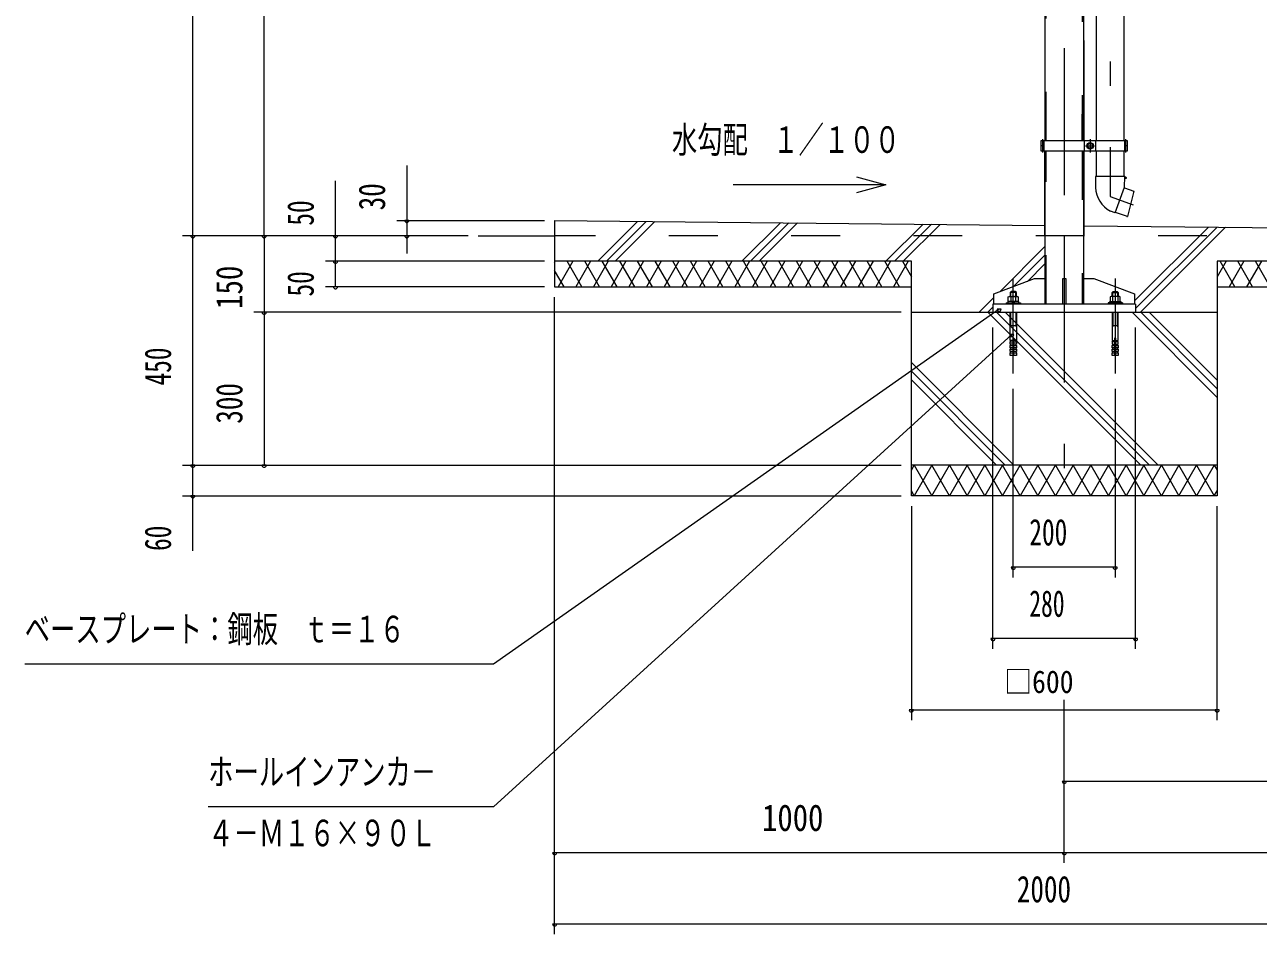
# Model space of a CAD drawing. Units: millimetres, scale not verified, with parts at other scales. Extents: x -25778 to 25782, y -10500 to 10500.
# Drawn here: x 13720 to 19772, y -2830 to 1630 of the extents above; entities that cross this region are included whole.
import ezdxf
from ezdxf.enums import TextEntityAlignment as Align

# ---------------------------------------------------------------- set-up
doc = ezdxf.new("R2010")
doc.units = ezdxf.units.MM
doc.header["$LTSCALE"] = 60
doc.linetypes.add('USER2', pattern=[10, 4, -6])
doc.linetypes.add('USER3', pattern=[24, 12, -5, 2, -5])
for name, color, linetype, lineweight in [('0-6_2-0BOLD', 7, 'Continuous', 18), ('0-7_2-1HIDDEN', 3, 'USER2', 18), ('0-8_2-2CENTER', 3, 'USER3', 18), ('0-9_2-4THIN', 4, 'Continuous', 18), ('0-A_2-5DIM', 3, 'Continuous', 18), ('0-B_2-6HATCH', 2, 'Continuous', 18)]:
    doc.layers.add(name, color=color, linetype=linetype, lineweight=lineweight)
doc.styles.add('ＭＳ ゴシック', font='')
doc.styles.get('ＭＳ ゴシック').set_extended_font_data('MS Gothic')

msp = doc.modelspace()

# ---------------------------------------------------------------- linework, layer by layer
at = {"layer": '0-6_2-0BOLD'}
for p, q in [((18724.82, 3683.65), (18724.82, 1060.87)), ((18915.57, 1060.87), (18915.57, 3683.65)), ((18977.7, 1060.87), (18977.7, 3683.65)), ((19112.7, 3683.65), (19112.7, 1060.87)), ((18720.82, 1035.87), (18705.57, 1035.87)), ((18720.82, 1060.87), (18720.82, 1010.87)), ((18919.16, 1010.87), (18919.16, 1060.87)), ((18934.45, 1042.97), (18934.45, 1028.77)), ((18946.85, 1050.25), (18934.55, 1043.15)), ((18959.35, 1043.15), (18947.05, 1050.25)), ((18959.45, 1028.77), (18959.45, 1042.97)), ((18974.9, 1010.87), (18974.9, 1060.87)), ((19116.07, 1060.87), (19116.07, 1010.87)), ((19131.32, 1035.87), (19116.07, 1035.87)), ((18915.57, 259.65), (18915.57, 1010.87)), ((18915.57, 1010.87), (18915.57, 594.65)), ((18934.55, 1028.6), (18946.85, 1021.5)), ((18947.05, 1021.5), (18959.35, 1028.6)), ((18977.7, 885.87), (18977.7, 1010.87)), ((19112.7, 1010.87), (19112.7, 885.87)), ((16320.19, 669.65), (16320.19, 344.65)), ((16320.2, 669.65), (18724.82, 645.61)), ((19070.4, 706.98), (19046.73, 715.33)), ((18915.57, 643.7), (21016.82, 622.68)), ((15945.19, 594.65), (16320.19, 594.65)), ((16320.2, 344.65), (18070.2, 344.65)), ((19055.2, 316.14), (19085.2, 316.14)), ((19570.2, 344.65), (20820.19, 344.65)), ((18535.2, 265.4), (18535.2, 259.65)), ((18557.93, 295.64), (18557.93, 272.9)), ((18562.7, 265.4), (18570.2, 272.9)), ((18577.7, 272.9), (18570.2, 265.4)), ((18582.47, 272.9), (18582.47, 295.64)), ((18597.08, 265.4), (18597.08, 272.9)), ((19043.33, 265.4), (19043.33, 272.9)), ((19057.93, 272.9), (19057.93, 295.64)), ((19062.7, 272.9), (19070.2, 265.4)), ((19077.7, 265.4), (19070.2, 272.9)), ((19082.47, 295.64), (19082.47, 272.9)), ((19105.2, 265.4), (19105.2, 259.65)), ((19170.2, 259.65), (19170.2, 219.65)), ((18070.2, 219.65), (19570.2, 219.65)), ((19085.2, 80.66), (19085.2, 219.65)), ((18585.2, 153.75), (18555.2, 153.75)), ((19085.2, 153.75), (19055.2, 153.75)), ((18555.2, 74.66), (18558.2, 80.66)), ((18555.2, 56.66), (18558.2, 62.66)), ((18585.2, 62.66), (18573.2, 62.66)), ((18585.2, 74.66), (18585.2, 62.66)), ((19055.2, 74.66), (19058.2, 80.66)), ((19058.2, 62.66), (19055.2, 56.66)), ((19073.2, 80.66), (19085.2, 80.66)), ((19085.2, 74.66), (19073.2, 74.66)), ((18555.2, 38.66), (18558.2, 44.66)), ((18555.2, 20.66), (18558.2, 26.66)), ((18582.2, 44.66), (18585.2, 38.66)), ((18582.2, 26.66), (18585.2, 20.66)), ((19058.2, 44.66), (19055.2, 38.66)), ((19058.2, 26.66), (19055.2, 20.66)), ((19085.2, 20.66), (19082.2, 26.66)), ((19570.2, -530.35), (18070.2, -530.35))]:
    msp.add_line(p, q, dxfattribs=at)
for points in [[(18915.57, 1060.87), (18915.57, 1552.09), (18915.57, 1060.87)], [(18724.82, 594.65), (18724.82, 1010.87), (18724.82, 259.65)], [(19070.4, 706.98), (19116.4, 833.37), (19117.45, 885.87), (18972.95, 885.87), (18974.02, 832.42)], [(19117.45, 885.87), (19123.45, 880.87), (19123.45, 875.87), (19117.25, 875.87)], [(19115.37, 830.55), (19162.19, 812.98), (19130.37, 689.01), (19071.42, 709.8)], [(20820.19, 469.65), (19570.2, 469.65), (19570.2, -680.35), (18070.2, -680.35), (18070.2, 469.65), (16320.2, 469.65)], [(18474.82, 259.65), (18474.82, 309.65), (18674.82, 384.65), (18724.82, 384.65)], [(18812.7, 259.65), (18812.7, 384.65), (18827.7, 384.65), (18827.7, 259.65)], [(18915.57, 384.65), (18965.57, 384.65), (19165.57, 309.65), (19165.57, 259.65)], [(18585.2, 316.14), (18580.2, 321.14), (18560.2, 321.14), (18555.2, 316.14)], [(18585.2, 297.9), (18585.2, 316.14), (18555.2, 316.14), (18555.2, 297.9)], [(19055.2, 297.9), (19055.2, 316.14), (19060.2, 321.14), (19080.2, 321.14), (19085.2, 316.14), (19085.2, 297.9)], [(19170.2, 259.65), (18470.2, 259.65), (18470.2, 219.65)], [(18535.2, 265.4), (18605.2, 265.4), (18605.2, 259.65)], [(18597.08, 272.9), (18543.33, 272.9), (18543.33, 265.4)], [(18545.67, 272.9), (18545.67, 295.64), (18549.58, 297.9), (18590.83, 297.9), (18594.74, 295.64), (18594.74, 272.9)], [(19105.2, 265.4), (19035.2, 265.4), (19035.2, 259.65)], [(19043.33, 272.9), (19097.08, 272.9), (19097.08, 265.4)], [(19094.74, 272.9), (19094.74, 295.64), (19090.83, 297.9), (19049.58, 297.9), (19045.66, 295.64), (19045.66, 272.9)], [(18567.2, 80.66), (18555.2, 80.66), (18555.2, 219.65)], [(18585.2, 219.65), (18585.2, 80.66), (18573.2, 80.66)], [(19055.2, 219.65), (19055.2, 80.66), (19067.2, 80.66)], [(18573.2, 20.66), (18585.2, 20.66), (18585.2, 8.66), (18573.2, 8.66), (18573.2, 92.66), (18567.2, 92.66), (18567.2, 8.66), (18555.2, 8.66)], [(18567.2, 62.66), (18555.2, 62.66), (18555.2, 74.66), (18567.2, 74.66)], [(18573.2, 74.66), (18585.2, 74.66), (18582.2, 80.66)], [(18573.2, 56.66), (18585.2, 56.66), (18582.2, 62.66)], [(19067.2, 92.66), (19067.2, 8.66), (19055.2, 8.66), (19055.2, 20.66), (19067.2, 20.66)], [(19067.2, 74.66), (19055.2, 74.66), (19055.2, 62.66), (19067.2, 62.66)], [(19073.2, 20.66), (19085.2, 20.66), (19085.2, 8.66), (19073.2, 8.66), (19073.2, 92.66), (19067.2, 92.66)], [(19073.2, 62.66), (19085.2, 62.66), (19085.2, 74.66), (19082.2, 80.66)], [(19073.2, 56.66), (19085.2, 56.66), (19082.2, 62.66)], [(18567.2, 44.66), (18555.2, 44.66), (18555.2, 56.66), (18567.2, 56.66)], [(18567.2, 26.66), (18555.2, 26.66), (18555.2, 38.66), (18567.2, 38.66)], [(18555.2, 8.66), (18555.2, 20.66), (18567.2, 20.66)], [(18585.2, 56.66), (18585.2, 44.66), (18573.2, 44.66)], [(18573.2, 38.66), (18585.2, 38.66), (18585.2, 26.66), (18573.2, 26.66)], [(19067.2, 44.66), (19055.2, 44.66), (19055.2, 56.66), (19067.2, 56.66)], [(19067.2, 26.66), (19055.2, 26.66), (19055.2, 38.66), (19067.2, 38.66)], [(19085.2, 56.66), (19085.2, 44.66), (19073.2, 44.66)], [(19073.2, 38.66), (19085.2, 38.66), (19082.2, 44.66)], [(19085.2, 38.66), (19085.2, 26.66), (19073.2, 26.66)]]:
    msp.add_lwpolyline(points, dxfattribs=at)
msp.add_lwpolyline([(19131.32, 1010.87), (19131.32, 1060.87), (18705.57, 1060.87), (18705.57, 1010.87)], close=True, dxfattribs=at)
for radius in [15.62, 12.25]:
    msp.add_circle((18946.95, 1035.87), radius, dxfattribs=at)
for centre, radius, start, end in [((18946.95, 1035.87), 14.38, 149.59184, 150.40814), ((18946.95, 1035.87), 14.38, 89.59184, 90.40814), ((18946.95, 1035.87), 14.38, 29.59184, 30.40814), ((18946.95, 1035.87), 14.38, 209.59184, 210.40814), ((18946.95, 1035.87), 14.38, 269.59184, 270.40814), ((18946.95, 1035.87), 14.38, 329.59184, 330.40814), ((19108.99, 835.12), 135, 181.14575, 242.53503), ((19159.21, 811.43), 2.5, 345.60481, 69.42705), ((19128.62, 692.28), 2.5, 250.57294, 345.6048), ((18551.8, 288.44), 9.46, 49.5701, 90), ((18570.2, 263.45), 34.45, 69.13593, 110.86406), ((18588.61, 288.44), 9.46, 90, 130.42989), ((19051.8, 288.44), 9.46, 49.57011, 90), ((19070.2, 263.45), 34.45, 69.13594, 110.86407), ((19088.61, 288.44), 9.46, 90, 130.4299)]:
    msp.add_arc(centre, radius, start, end, dxfattribs=at)
at = {"layer": '0-7_2-1HIDDEN'}
for p, q in [((18731.82, 1060.87), (18731.82, 3683.65)), ((18908.57, 3683.65), (18908.57, 1060.87)), ((18908.57, 1060.87), (18908.57, 1191.28)), ((18731.82, 259.65), (18731.82, 1010.87)), ((18908.57, 1010.87), (18908.57, 259.65)), ((18908.57, 1010.87), (18908.57, 594.65)), ((21320.2, 594.65), (16320.2, 594.65))]:
    msp.add_line(p, q, dxfattribs=at)
at = {"layer": '0-8_2-2CENTER'}
for p, q in [((18715.2, 1003.37), (18715.2, 1068.37)), ((18925.07, 1035.87), (18968.82, 1035.87)), ((18946.95, 1068.37), (18946.95, 1003.37)), ((19121.7, 1003.37), (19121.7, 1068.37)), ((18570.2, -80.59), (18570.2, 384.65)), ((19070.2, 384.65), (19070.2, -80.59))]:
    msp.add_line(p, q, dxfattribs=at)
for points in [[(18820.2, 5834.44), (18820.2, 594.65), (18820.2, -718.47)], [(21238.51, 5324.83), (21238.51, 4708.24), (19045.2, 3909.94), (19045.2, 787.72), (19158.06, 746.64)]]:
    msp.add_lwpolyline(points, dxfattribs=at)
at = {"layer": '0-9_2-4THIN'}
for p, q in [((18558.95, 297.9), (18558.95, 319.89)), ((18581.45, 319.89), (18581.45, 297.9)), ((19058.95, 297.9), (19058.95, 319.89)), ((19081.45, 319.89), (19081.45, 297.9))]:
    msp.add_line(p, q, dxfattribs=at)
for points in [[(18555.2, 148.56), (18558.2, 153.75), (18558.2, 219.65)], [(18582.2, 219.65), (18582.2, 153.75), (18585.2, 148.55)], [(19058.2, 219.65), (19058.2, 153.75), (19055.2, 148.56)], [(19085.2, 148.55), (19082.2, 153.75), (19082.2, 219.65)]]:
    msp.add_lwpolyline(points, dxfattribs=at)
at = {"layer": '0-A_2-5DIM'}
for p, q in [((14895.18, 594.65), (14895.18, 6119.65)), ((15595.19, 939.66), (15595.19, 507.68)), ((15245.19, 344.65), (15245.19, 864.65)), ((17945.19, 844.65), (17195.19, 844.65)), ((15545.19, 669.65), (16270.2, 669.65)), ((15605.19, 669.66), (15585.19, 669.66)), ((15895.19, 594.65), (14495.19, 594.65)), ((14555.19, 594.65), (14535.19, 594.65)), ((14905.18, 594.65), (14885.18, 594.65)), ((14895.18, 594.65), (14895.18, -530.34)), ((15255.19, 594.65), (15235.19, 594.65)), ((15605.19, 594.65), (15585.19, 594.65)), ((16270.2, 469.65), (15195.19, 469.65)), ((15255.19, 469.65), (15235.19, 469.65)), ((16270.2, 344.65), (15195.19, 344.65)), ((15255.19, 344.65), (15235.19, 344.65)), ((16320.2, -2830.34), (16320.2, 294.65)), ((18020.2, 219.66), (14845.19, 219.66)), ((14905.18, 219.66), (14885.18, 219.66)), ((18510.52, 234.54), (18490.52, 234.54)), ((18470.2, -1430.34), (18470.2, 144.65)), ((19170.2, -1430.34), (19170.2, 144.65)), ((18572.65, 110.29), (18552.65, 110.29)), ((18570.2, -1080.35), (18570.2, -155.59)), ((19070.2, -155.59), (19070.2, -1080.35)), ((14495.19, -530.34), (18020.2, -530.34)), ((14555.19, -530.34), (14535.19, -530.34)), ((14905.18, -530.34), (14885.18, -530.34)), ((14495.19, -680.34), (18020.2, -680.34)), ((14555.19, -680.34), (14535.19, -680.34)), ((18070.2, -730.35), (18070.2, -1780.34)), ((19570.2, -1780.34), (19570.2, -730.34)), ((18580.2, -1030.35), (18560.2, -1030.35)), ((19070.2, -1030.35), (18570.2, -1030.35)), ((19080.2, -1030.35), (19060.2, -1030.35)), ((18480.2, -1380.34), (18460.2, -1380.34)), ((19170.2, -1380.34), (18470.2, -1380.34)), ((19180.2, -1380.34), (19160.2, -1380.34)), ((18820.2, -2480.34), (18820.2, -1680.34)), ((18080.2, -1730.34), (18060.2, -1730.34)), ((18070.2, -1730.35), (19570.2, -1730.35)), ((19580.2, -1730.34), (19560.2, -1730.34)), ((18830.2, -2080.34), (18810.2, -2080.34)), ((21712.69, -2080.34), (18820.2, -2080.34)), ((16330.2, -2430.34), (16310.2, -2430.34)), ((21320.19, -2430.34), (16320.2, -2430.34)), ((18830.2, -2430.34), (18810.2, -2430.34)), ((16330.2, -2780.34), (16310.2, -2780.34)), ((21320.19, -2780.34), (16320.2, -2780.34))]:
    msp.add_line(p, q, dxfattribs=at)
for points in [[(14545.19, -950.34), (14545.19, 594.65), (14545.19, 6119.65)], [(17800.3, 883.48), (17945.19, 844.65), (17800.3, 805.83)], [(18500.52, 234.54), (16020.2, -1505.35), (13720.17, -1505.35)], [(18562.65, 110.29), (16020.2, -2205.35), (14620.2, -2205.35)]]:
    msp.add_lwpolyline(points, dxfattribs=at)
for centre in [(15595.19, 669.66), (14545.19, 594.65), (14895.18, 594.65), (15245.19, 594.65), (15595.19, 594.65), (15245.19, 469.65), (15245.19, 344.65), (14895.18, 219.66), (18500.52, 234.54), (18562.65, 110.29), (14545.19, -530.34), (14895.18, -530.34), (14545.19, -680.34), (18570.2, -1030.35), (19070.2, -1030.35), (18470.2, -1380.34), (19170.2, -1380.34), (18070.2, -1730.34), (19570.2, -1730.34), (18820.2, -2080.34), (16320.2, -2430.34), (18820.2, -2430.34), (16320.2, -2780.34)]:
    msp.add_arc(centre, 10, 180, 0, dxfattribs=at)
at = {"layer": '0-B_2-6HATCH'}
for p, q in [((16531.45, 469.65), (16727.38, 665.58)), ((16769.39, 665.16), (16573.88, 469.65)), ((16616.31, 469.65), (16811.39, 664.74)), ((17238.56, 469.65), (17427.49, 658.58)), ((17469.49, 658.16), (17280.99, 469.65)), ((17323.41, 469.65), (17511.5, 657.74)), ((17945.67, 469.65), (18127.59, 651.58)), ((18169.6, 651.16), (17988.09, 469.65)), ((18030.52, 469.65), (18211.61, 650.74)), ((19527.8, 637.58), (19165.57, 275.35)), ((19569.81, 637.16), (19170.2, 237.55)), ((19194.73, 219.65), (19611.82, 636.74)), ((18503.54, 320.42), (18724.82, 541.7)), ((18724.82, 499.27), (18571.43, 345.88)), ((16320.19, 464.52), (16323.16, 469.65)), ((16366.46, 344.65), (16320.19, 424.79)), ((16409.76, 469.65), (16337.59, 344.65)), ((16453.06, 344.65), (16380.89, 469.65)), ((16496.36, 469.65), (16424.19, 344.65)), ((16539.66, 344.65), (16467.5, 469.65)), ((16582.96, 469.65), (16510.8, 344.65)), ((16626.27, 344.65), (16554.1, 469.65)), ((16669.57, 469.65), (16597.4, 344.65)), ((16712.87, 344.65), (16640.7, 469.65)), ((16756.17, 469.65), (16684, 344.65)), ((16799.47, 344.65), (16727.3, 469.65)), ((16842.77, 469.65), (16770.6, 344.65)), ((16886.08, 344.65), (16813.91, 469.65)), ((16929.37, 469.65), (16857.21, 344.65)), ((16972.68, 344.65), (16900.51, 469.65)), ((17015.98, 469.65), (16943.81, 344.65)), ((17059.28, 344.65), (16987.11, 469.65)), ((17102.58, 469.65), (17030.41, 344.65)), ((17145.88, 344.65), (17073.71, 469.65)), ((17189.18, 469.65), (17117.01, 344.65)), ((17232.49, 344.65), (17160.32, 469.65)), ((17275.78, 469.65), (17203.62, 344.65)), ((17319.09, 344.65), (17246.92, 469.65)), ((17362.39, 469.65), (17290.22, 344.65)), ((17405.69, 344.65), (17333.52, 469.65)), ((17448.99, 469.65), (17376.82, 344.65)), ((17492.29, 344.65), (17420.12, 469.65)), ((17535.59, 469.65), (17463.42, 344.65)), ((17578.9, 344.65), (17506.73, 469.65)), ((17622.19, 469.65), (17550.02, 344.65)), ((17665.5, 344.65), (17593.33, 469.65)), ((17708.8, 469.65), (17636.63, 344.65)), ((17752.1, 344.65), (17679.93, 469.65)), ((17795.4, 469.65), (17723.23, 344.65)), ((17838.7, 344.65), (17766.53, 469.65)), ((17882, 469.65), (17809.83, 344.65)), ((17925.31, 344.65), (17853.14, 469.65)), ((17968.61, 469.65), (17896.44, 344.65)), ((18011.91, 344.65), (17939.74, 469.65)), ((18055.21, 469.65), (17983.04, 344.65)), ((18026.34, 469.65), (18070.2, 393.69)), ((18639.31, 371.33), (18724.82, 456.85)), ((19614.05, 469.65), (19570.2, 393.7)), ((19657.36, 344.65), (19585.19, 469.65)), ((19700.65, 469.65), (19628.49, 344.65)), ((19743.96, 344.65), (19671.79, 469.65)), ((19787.26, 469.65), (19715.09, 344.65)), ((19830.56, 344.65), (19758.39, 469.65)), ((18070.2, 345.62), (18069.64, 344.65)), ((19570.2, 345.61), (19570.75, 344.65)), ((18474.82, 291.7), (18402.77, 219.65)), ((18445.2, 219.65), (18470.2, 244.66)), ((19195.66, -530.35), (18445.66, 219.65)), ((18488.09, 219.65), (19238.09, -530.35)), ((19280.52, -530.35), (18530.52, 219.65)), ((19152.77, 219.65), (19570.2, -197.77)), ((19570.2, -155.35), (19195.2, 219.65)), ((19237.62, 219.65), (19570.2, -112.92)), ((18070.2, -27.14), (18573.41, -530.35)), ((18530.98, -530.35), (18070.2, -69.56)), ((18070.2, -111.99), (18488.56, -530.35)), ((18070.2, -554.38), (18084.08, -530.35)), ((18170.68, -530.35), (18084.08, -680.35)), ((18257.28, -530.35), (18343.88, -680.35)), ((18343.88, -680.35), (18430.48, -530.35)), ((18430.49, -530.35), (18517.09, -680.35)), ((18517.09, -680.35), (18603.69, -530.35)), ((18603.69, -530.35), (18690.29, -680.35)), ((18776.9, -680.35), (18690.29, -530.35)), ((18690.29, -680.35), (18776.9, -530.35)), ((18863.5, -530.35), (18776.9, -680.35)), ((19123.31, -530.35), (19209.91, -680.35)), ((19209.91, -680.35), (19296.51, -530.35)), ((19556.32, -530.35), (19570.2, -554.38)), ((18084.08, -680.35), (18070.2, -656.31))]:
    msp.add_line(p, q, dxfattribs=at)
for points in [[(18084.08, -530.35), (18170.68, -680.35), (18257.28, -530.35)], [(18343.88, -530.35), (18257.28, -680.35), (18170.68, -530.35)], [(18690.29, -530.35), (18603.69, -680.35), (18517.09, -530.35), (18430.49, -680.35), (18343.88, -530.35)], [(18776.9, -530.35), (18863.5, -680.35), (18950.1, -530.35)], [(19209.91, -530.35), (19123.31, -680.35), (19036.7, -530.35), (18950.1, -680.35), (18863.5, -530.35)], [(18950.1, -530.35), (19036.7, -680.35), (19123.3, -530.35)], [(19383.11, -530.35), (19296.51, -680.35), (19209.91, -530.35)], [(19296.51, -530.35), (19383.11, -680.35), (19469.72, -530.35)], [(19556.32, -530.35), (19469.72, -680.35), (19383.11, -530.35)], [(19469.72, -530.35), (19556.32, -680.35), (19570.2, -656.31)]]:
    msp.add_lwpolyline(points, dxfattribs=at)

# ---------------------------------------------------------------- texts
at = {"layer": '0-A_2-5DIM', "color": 7, "style": 'ＭＳ ゴシック'}
for s, height, width, p in [('水勾配\u3000１／１００', 130.2, 0.7, (16895.19, 962.42)), ('200', 130.2, 0.7, (18648.95, -962.58)), ('280', 130.2, 0.65, (18648.95, -1312.58)), ('ベースプレート：鋼板\u3000ｔ＝１６', 130.2, 0.7, (13720.17, -1437.56)), ('□600', 110.7, 0.9, (18526.45, -1680.34)), ('ホールインアンカ－', 130.2, 0.7, (14620.17, -2137.56)), ('1000', 130.2, 0.85, (17337.7, -2362.58)), ('４－Ｍ１６×９０Ｌ', 130.2, 0.7, (14620.17, -2437.56)), ('2000', 130.2, 0.75, (18587.69, -2712.58))]:
    msp.add_text(s, height=height, dxfattribs=dict(at, width=width)).set_placement(p, align=Align.BOTTOM_LEFT)
for s, width, p in [('30', 0.75, (15527.42, 719.66)), ('50', 0.7, (15177.42, 644.65)), ('150', 0.8, (14827.42, 235.9)), ('50', 0.7, (15177.42, 297.15)), ('450', 0.7, (14477.42, -139.09)), ('300', 0.75, (14827.42, -326.59)), ('60', 0.7, (14477.42, -950.34))]:
    msp.add_text(s, height=130.2, rotation=90, dxfattribs=dict(at, width=width)).set_placement(p, align=Align.BOTTOM_LEFT)

doc.saveas('drawing.dxf')
